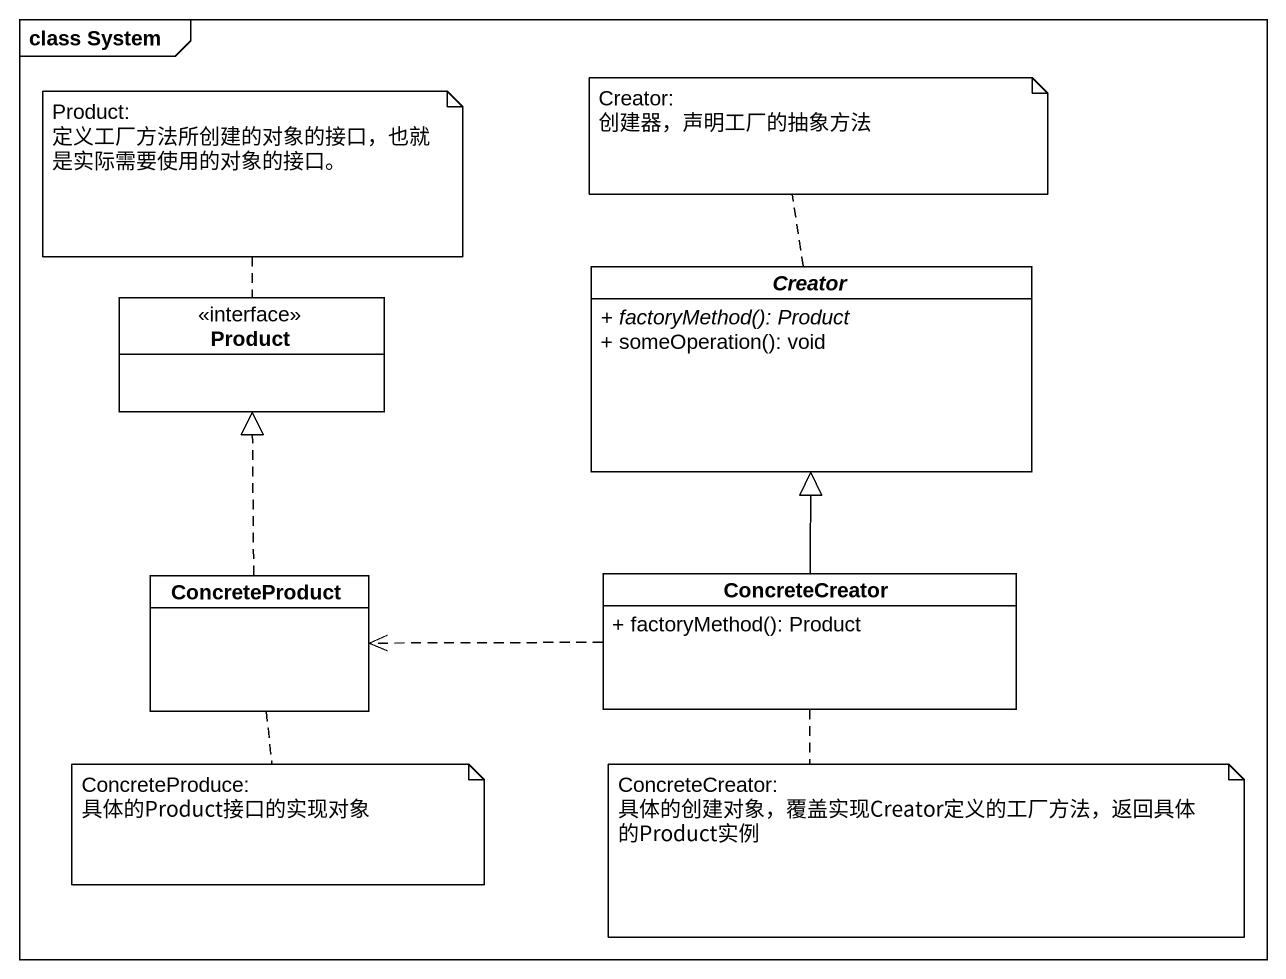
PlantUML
@startuml
mainframe class System
hide circle
hide empty members
skinparam classAttributeIconSize 0
class Product <<interface>>
abstract class Creator {
  {abstract} + factoryMethod(): Product
  + someOperation(): void
}
class ConcreteProduct
class ConcreteCreator {
  + factoryMethod(): Product
}
ConcreteProduct .up.|> Product
ConcreteCreator -up-|> Creator
ConcreteCreator .left.> ConcreteProduct
note top of Product
  Product:
  定义工厂方法所创建的对象的接口，也就是实际需要使用的对象的接口。
end note
note top of Creator
  Creator:
  创建器，声明工厂的抽象方法
end note
note bottom of ConcreteProduct
  ConcreteProduce:
  具体的Product接口的实现对象
end note
note bottom of ConcreteCreator
  ConcreteCreator:
  具体的创建对象，覆盖实现Creator定义的工厂方法，返回具体的Product实例
end note
@enduml
